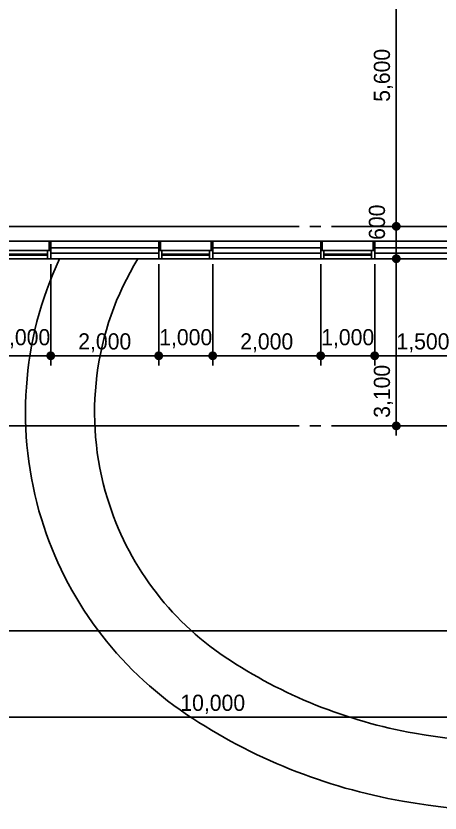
# Model space of a CAD drawing. Extents: x 14159573 to 14237735, y -1804798 to -1750552.
# Drawn here: x 14198929 to 14206783, y -1802428 to -1787648 of the extents above; entities that cross this region are included whole.
import ezdxf

# ---------------------------------------------------------------- set-up
doc = ezdxf.new("R2010")
doc.units = 0
doc.header["$LTSCALE"] = 100
doc.header["$MEASUREMENT"] = 0
doc.header["$PDSIZE"] = -10
doc.linetypes.add('CEN', pattern=[66, 60, -2, 2, -2])
doc.layers.get('0').update_dxf_attribs({"linetype": 'CONTINUOUS'})
doc.layers.get('Defpoints').update_dxf_attribs({"linetype": 'CONTINUOUS'})
for name, color, linetype in [('0-내벽고정식', 7, 'CONTINUOUS'), ('CEN', 1, 'CEN'), ('DIM', 7, 'CONTINUOUS'), ('WALL-1', 7, 'CONTINUOUS'), ('WID', 4, 'CONTINUOUS'), ('WINE', 8, 'CONTINUOUS')]:
    doc.layers.add(name, color=color, linetype=linetype)
doc.styles.add('굴림', font='H2HDRM.TTF')
doc.dimstyles.new('DIM100', dxfattribs={"dimtxt": 300, "dimasz": 120, "dimexe": 1, "dimexo": 100, "dimgap": 60, "dimtad": 1, "dimdec": 4, "dimzin": 0, "dimdsep": 46, "dimlunit": 6, "dimtxsty": '굴림', "dimblk": 'DOTT', "dimcen": 0.09, "dimadec": 0, "dimazin": 0, "dimtfac": 1, "dimtdec": 4, "dimtofl": 0, "dimtmove": 2, "dimatfit": 2, "dimldrblk": 'DOTT', "dimfxl": 1, "dimtolj": 1, "dimtzin": 0, "dimarcsym": 0})
doc.dimstyles.new('DIM50', dxfattribs={"dimscale": 50, "dimtxt": 3, "dimasz": 1.2, "dimexe": 1, "dimexo": 1, "dimgap": 0.6, "dimtad": 1, "dimdec": 4, "dimzin": 0, "dimdsep": 46, "dimlunit": 6, "dimtxsty": '굴림', "dimblk": 'DOTT', "dimcen": 0.09, "dimadec": 0, "dimazin": 0, "dimtfac": 1, "dimtdec": 4, "dimtofl": 0, "dimtmove": 2, "dimatfit": 2, "dimldrblk": 'DOTT', "dimfxl": 1, "dimtolj": 1, "dimtzin": 0, "dimarcsym": 0})

# ---------------------------------------------------------------- blocks, each defined once
blk = doc.blocks.new('DOTT')
for p, q in [((0, 1.5), (0, -1.5)), ((-1.5, 0), (1.5, 0))]:
    blk.add_line(p, q)
at = {"color": 6, "const_width": 0.68}
blk.add_lwpolyline([(-0.34, 0, 1), (0.34, 0, 1)], format="xyb", close=True, dxfattribs=at)
blk = doc.blocks.new('*D46')
at = {"layer": 'Defpoints', "color": 0, "lineweight": -3}
for p in [(14197573, -1799049), (14207573, -1799049), (14207573, -1800649)]:
    blk.add_point(p, dxfattribs=at)
at = {"layer": 'DIM', "color": 7, "lineweight": -2}
for p, q in [((14197573, -1799349), (14197573, -1800749)), ((14207573, -1799349), (14207573, -1800749)), ((14197693, -1800649), (14207453, -1800649))]:
    blk.add_line(p, q, dxfattribs=at)
at = {"layer": 'DIM', "color": 7, "lineweight": -2, "xscale": 120, "yscale": 120, "zscale": 120, "rotation": 180}
blk.add_blockref('DOTT', (14197573, -1800649), dxfattribs=at)
at = {"layer": 'DIM', "color": 7, "lineweight": -2, "xscale": 120, "yscale": 120, "zscale": 120}
blk.add_blockref('DOTT', (14207573, -1800649), dxfattribs=at)
at = {"layer": 'DIM', "color": 3, "insert": (14202573, -1800411), "char_height": 300, "attachment_point": 5, "style": '굴림'}
blk.add_mtext('\\A1;10,000', dxfattribs=at)
blk = doc.blocks.new('*D58')
at = {"layer": 'Defpoints', "color": 0, "lineweight": -3}
for p in [(14205973, -1785949), (14206773, -1785949), (14206773, -1791549)]:
    blk.add_point(p, dxfattribs=at)
at = {"layer": 'DIM', "color": 7, "lineweight": -2}
for p, q in [((14206473, -1785949), (14205873, -1785949)), ((14205973, -1791429), (14205973, -1786069)), ((14206473, -1791549), (14205873, -1791549))]:
    blk.add_line(p, q, dxfattribs=at)
at = {"layer": 'DIM', "color": 7, "lineweight": -2, "xscale": 120, "yscale": 120, "zscale": 120}
for p, rotation in [((14205973, -1785949), 90), ((14205973, -1791549), 270)]:
    blk.add_blockref('DOTT', p, dxfattribs=dict(at, rotation=rotation))
at = {"layer": 'DIM', "color": 3, "insert": (14205734, -1788749), "char_height": 300, "attachment_point": 5, "rotation": 90, "style": '굴림'}
blk.add_mtext('\\A1;5,600', dxfattribs=at)
blk = doc.blocks.new('*D61')
at = {"layer": 'Defpoints', "color": 0, "lineweight": -3}
for p in [(14206773, -1792149), (14205973, -1795249), (14206773, -1795249)]:
    blk.add_point(p, dxfattribs=at)
at = {"layer": 'DIM', "color": 7, "lineweight": -2}
for p, q in [((14206473, -1792149), (14205873, -1792149)), ((14205973, -1792269), (14205973, -1795129)), ((14206473, -1795249), (14205873, -1795249))]:
    blk.add_line(p, q, dxfattribs=at)
at = {"layer": 'DIM', "color": 7, "lineweight": -2, "xscale": 120, "yscale": 120, "zscale": 120}
for p, rotation in [((14205973, -1792149), 90), ((14205973, -1795249), 270)]:
    blk.add_blockref('DOTT', p, dxfattribs=dict(at, rotation=rotation))
at = {"layer": 'DIM', "color": 3, "insert": (14205734, -1794608), "char_height": 300, "attachment_point": 5, "rotation": 90, "style": '굴림'}
blk.add_mtext('\\A1;3,100', dxfattribs=at)
blk = doc.blocks.new('*D62')
at = {"layer": 'Defpoints', "color": 0, "lineweight": -3}
for p in [(14206773, -1791549), (14205973, -1792149), (14206773, -1792149)]:
    blk.add_point(p, dxfattribs=at)
at = {"layer": 'DIM', "color": 7, "lineweight": -2}
for p, q in [((14206473, -1791549), (14205873, -1791549)), ((14205973, -1791669), (14205973, -1792029)), ((14206473, -1792149), (14205873, -1792149))]:
    blk.add_line(p, q, dxfattribs=at)
at = {"layer": 'DIM', "color": 7, "lineweight": -2, "xscale": 120, "yscale": 120, "zscale": 120}
for p, rotation in [((14205973, -1791549), 90), ((14205973, -1792149), 270)]:
    blk.add_blockref('DOTT', p, dxfattribs=dict(at, rotation=rotation))
at = {"layer": 'DIM', "color": 3, "insert": (14205616, -1791473), "char_height": 300, "attachment_point": 5, "rotation": 90, "style": '굴림'}
blk.add_mtext('\\A1;600', dxfattribs=at)
blk = doc.blocks.new('aw-1000-325')
at = {"layer": 'WID', "color": 8}
for p, q in [((970, 325), (0, 325)), ((0, 150), (1000, 150)), ((0, 0), (1000, 0))]:
    blk.add_line(p, q, dxfattribs=at)
at = {"layer": 'WID'}
for points in [[(0, 325), (30, 325), (30, 150), (0, 150)], [(970, 325), (1000, 325), (1000, 150), (970, 150)], [(60, 150), (0, 150), (0, 0), (60, 0)], [(940, 150), (1000, 150), (1000, 0), (940, 0)], [(60, 63), (940, 63), (940, 87), (60, 87)]]:
    blk.add_lwpolyline(points, close=True, dxfattribs=at)
blk = doc.blocks.new('*D96')
at = {"layer": 'Defpoints', "color": 0, "lineweight": -3, "ltscale": 3}
for p in [(14202573, -1792149), (14204573, -1792149), (14204573, -1793949)]:
    blk.add_point(p, dxfattribs=at)
at = {"layer": 'DIM', "color": 7, "lineweight": -2, "ltscale": 3}
for p, q in [((14202573, -1792249), (14202573, -1793950)), ((14204573, -1792249), (14204573, -1793950)), ((14202693, -1793949), (14204453, -1793949))]:
    blk.add_line(p, q, dxfattribs=at)
at = {"layer": 'DIM', "color": 7, "lineweight": -2, "ltscale": 3, "xscale": 120, "yscale": 120, "zscale": 120, "rotation": 180}
blk.add_blockref('DOTT', (14202573, -1793949), dxfattribs=at)
at = {"layer": 'DIM', "color": 7, "lineweight": -2, "ltscale": 3, "xscale": 120, "yscale": 120, "zscale": 120}
blk.add_blockref('DOTT', (14204573, -1793949), dxfattribs=at)
at = {"layer": 'DIM', "color": 3, "ltscale": 3, "insert": (14203573, -1793710), "char_height": 300, "attachment_point": 5, "style": '굴림'}
blk.add_mtext('\\A1;2,000', dxfattribs=at)
blk = doc.blocks.new('*D97')
at = {"layer": 'Defpoints', "color": 0, "lineweight": -3, "ltscale": 3}
for p in [(14204573, -1792149), (14205573, -1792149), (14204573, -1793949)]:
    blk.add_point(p, dxfattribs=at)
at = {"layer": 'DIM', "color": 7, "lineweight": -2, "ltscale": 3}
for p, q in [((14204573, -1792249), (14204573, -1793950)), ((14205573, -1792249), (14205573, -1793950)), ((14205453, -1793949), (14204693, -1793949))]:
    blk.add_line(p, q, dxfattribs=at)
at = {"layer": 'DIM', "color": 7, "lineweight": -2, "ltscale": 3, "xscale": 120, "yscale": 120, "zscale": 120, "rotation": 180}
blk.add_blockref('DOTT', (14204573, -1793949), dxfattribs=at)
at = {"layer": 'DIM', "color": 7, "lineweight": -2, "ltscale": 3, "xscale": 120, "yscale": 120, "zscale": 120}
blk.add_blockref('DOTT', (14205573, -1793949), dxfattribs=at)
at = {"layer": 'DIM', "color": 3, "ltscale": 3, "insert": (14205073, -1793632), "char_height": 300, "attachment_point": 5, "style": '굴림'}
blk.add_mtext('\\A1;1,000', dxfattribs=at)
blk = doc.blocks.new('*D99')
at = {"layer": 'Defpoints', "color": 0, "lineweight": -3, "ltscale": 3}
for p in [(14199573, -1792149), (14201573, -1792149), (14201573, -1793949)]:
    blk.add_point(p, dxfattribs=at)
at = {"layer": 'DIM', "color": 7, "lineweight": -2, "ltscale": 3}
for p, q in [((14199573, -1792249), (14199573, -1793950)), ((14201573, -1792249), (14201573, -1793950)), ((14199693, -1793949), (14201453, -1793949))]:
    blk.add_line(p, q, dxfattribs=at)
at = {"layer": 'DIM', "color": 7, "lineweight": -2, "ltscale": 3, "xscale": 120, "yscale": 120, "zscale": 120, "rotation": 180}
blk.add_blockref('DOTT', (14199573, -1793949), dxfattribs=at)
at = {"layer": 'DIM', "color": 7, "lineweight": -2, "ltscale": 3, "xscale": 120, "yscale": 120, "zscale": 120}
blk.add_blockref('DOTT', (14201573, -1793949), dxfattribs=at)
at = {"layer": 'DIM', "color": 3, "ltscale": 3, "insert": (14200573, -1793710), "char_height": 300, "attachment_point": 5, "style": '굴림'}
blk.add_mtext('\\A1;2,000', dxfattribs=at)
blk = doc.blocks.new('*D100')
at = {"layer": 'Defpoints', "color": 0, "lineweight": -3, "ltscale": 3}
for p in [(14201573, -1792149), (14202573, -1792149), (14201573, -1793949)]:
    blk.add_point(p, dxfattribs=at)
at = {"layer": 'DIM', "color": 7, "lineweight": -2, "ltscale": 3}
for p, q in [((14201573, -1792249), (14201573, -1793950)), ((14202573, -1792249), (14202573, -1793950)), ((14202453, -1793949), (14201693, -1793949))]:
    blk.add_line(p, q, dxfattribs=at)
at = {"layer": 'DIM', "color": 7, "lineweight": -2, "ltscale": 3, "xscale": 120, "yscale": 120, "zscale": 120, "rotation": 180}
blk.add_blockref('DOTT', (14201573, -1793949), dxfattribs=at)
at = {"layer": 'DIM', "color": 7, "lineweight": -2, "ltscale": 3, "xscale": 120, "yscale": 120, "zscale": 120}
blk.add_blockref('DOTT', (14202573, -1793949), dxfattribs=at)
at = {"layer": 'DIM', "color": 3, "ltscale": 3, "insert": (14202073, -1793632), "char_height": 300, "attachment_point": 5, "style": '굴림'}
blk.add_mtext('\\A1;1,000', dxfattribs=at)
blk = doc.blocks.new('*D101')
at = {"layer": 'Defpoints', "color": 0, "lineweight": -3, "ltscale": 3}
for p in [(14205573, -1792149), (14207073, -1793211), (14205573, -1793949)]:
    blk.add_point(p, dxfattribs=at)
at = {"layer": 'DIM', "color": 7, "lineweight": -2, "ltscale": 3}
for p, q in [((14205573, -1792249), (14205573, -1793950)), ((14207073, -1793311), (14207073, -1793950)), ((14206953, -1793949), (14205693, -1793949))]:
    blk.add_line(p, q, dxfattribs=at)
at = {"layer": 'DIM', "color": 7, "lineweight": -2, "ltscale": 3, "xscale": 120, "yscale": 120, "zscale": 120, "rotation": 180}
blk.add_blockref('DOTT', (14205573, -1793949), dxfattribs=at)
at = {"layer": 'DIM', "color": 7, "lineweight": -2, "ltscale": 3, "xscale": 120, "yscale": 120, "zscale": 120}
blk.add_blockref('DOTT', (14207073, -1793949), dxfattribs=at)
at = {"layer": 'DIM', "color": 3, "ltscale": 3, "insert": (14206467, -1793710), "char_height": 300, "attachment_point": 5, "style": '굴림'}
blk.add_mtext('\\A1;1,500', dxfattribs=at)
blk = doc.blocks.new('*D102')
at = {"layer": 'Defpoints', "color": 0, "lineweight": -3, "ltscale": 3}
for p in [(14198573, -1792149), (14199573, -1792149), (14198573, -1793949)]:
    blk.add_point(p, dxfattribs=at)
at = {"layer": 'DIM', "color": 7, "lineweight": -2, "ltscale": 3}
for p, q in [((14198573, -1792249), (14198573, -1793950)), ((14199573, -1792249), (14199573, -1793950)), ((14199453, -1793949), (14198693, -1793949))]:
    blk.add_line(p, q, dxfattribs=at)
at = {"layer": 'DIM', "color": 7, "lineweight": -2, "ltscale": 3, "xscale": 120, "yscale": 120, "zscale": 120, "rotation": 180}
blk.add_blockref('DOTT', (14198573, -1793949), dxfattribs=at)
at = {"layer": 'DIM', "color": 7, "lineweight": -2, "ltscale": 3, "xscale": 120, "yscale": 120, "zscale": 120}
blk.add_blockref('DOTT', (14199573, -1793949), dxfattribs=at)
at = {"layer": 'DIM', "color": 3, "ltscale": 3, "insert": (14199073, -1793632), "char_height": 300, "attachment_point": 5, "style": '굴림'}
blk.add_mtext('\\A1;1,000', dxfattribs=at)

msp = doc.modelspace()

# ---------------------------------------------------------------- linework, layer by layer
at = {"layer": '0-내벽고정식'}
for p, q in [((14199573.21251, -1791824.19177), (14201573.21251, -1791824.19177)), ((14202573.21251, -1791824.19177), (14204573.21251, -1791824.19177)), ((14205573.21251, -1791824.19177), (14207173.21251, -1791824.19177))]:
    msp.add_line(p, q, dxfattribs=at)
at = {"layer": 'CEN', "linetype": 'CEN'}
for p, q in [((14165173.21251, -1791549.19177), (14229173.21251, -1791549.19177)), ((14165173.21251, -1795249.19177), (14229173.21251, -1795249.19177))]:
    msp.add_line(p, q, dxfattribs=at)
at = {"layer": 'Defpoints', "color": 76}
msp.add_lwpolyline([(14165173.21251, -1799049.19177), (14229173.21251, -1799049.19177), (14229173.21251, -1759149.19177), (14165173.21251, -1759149.19177)], close=True, dxfattribs=at)
at = {"layer": 'WALL-1', "color": 4}
for p, q in [((14199573.21251, -1791949.19177), (14201573.21251, -1791949.19177)), ((14199573.21251, -1792049.19177), (14201573.21251, -1792049.19177)), ((14202573.21251, -1791949.19177), (14204573.21251, -1791949.19177)), ((14202573.21251, -1792049.19177), (14204573.21251, -1792049.19177)), ((14205573.21251, -1791949.19177), (14207173.21251, -1791949.19177)), ((14205573.21251, -1792049.19177), (14207173.21251, -1792049.19177)), ((14199573.21251, -1792149.19177), (14201573.21251, -1792149.19177)), ((14202573.21251, -1792149.19177), (14204573.21251, -1792149.19177)), ((14205573.21251, -1792149.19177), (14207173.21251, -1792149.19177))]:
    msp.add_line(p, q, dxfattribs=at)
at = {"layer": 'WINE', "lineweight": -3, "ltscale": 200}
for points in [[(14199736.81549, -1792149.19177, 0.1853585782), (14199399.45296, -1796971.08358, 0.1724287931), (14202090.30263, -1800598.74722, 0.1046048883), (14206086.36165, -1802207.06752, 0.0658615578), (14209908.99164, -1802370.21975, 0.0520036935), (14214110.9989, -1801549.91706)], [(14201187.26639, -1792149.19177, 0.2145982831), (14200623.52305, -1796596.84779, 0.1724287931), (14202803.60496, -1799535.9209, 0.1046048883), (14206308.19637, -1800946.43698, 0.0658615578), (14209795.37699, -1801095.27202, 0.0520036935), (14213736.76312, -1800325.84697)]]:
    msp.add_lwpolyline(points, format="xyb", dxfattribs=at)

# ---------------------------------------------------------------- block references
at = {"layer": 'WID'}
for p in [(14198573.21251, -1792149.19177), (14201573.21251, -1792149.19177), (14204573.21251, -1792149.19177)]:
    msp.add_blockref('aw-1000-325', p, dxfattribs=at)

# ---------------------------------------------------------------- dimensions: what is measured, and where the dimension line sits
at = {"layer": 'DIM'}
dim = msp.add_linear_dim(base=(14205973.21251, -1785949.19177), p1=(14206773.21251, -1791549.19177), p2=(14206773.21251, -1785949.19177), angle=90, dimstyle='DIM50', override={"dimscale": 100, "dimexo": 3}, dxfattribs=at)
dim.commit()
dim.dimension.update_dxf_attribs({"geometry": '*D58', "text_midpoint": (14205734.17428, -1788749.19177)})
for base, p1, p2, picture, middle in [((14205973.21251, -1792149.19177), (14206773.21251, -1791549.19177), (14206773.21251, -1792149.19177), '*D62', (14205615.82656, -1791472.92979)), ((14205973.21251, -1795249.19177), (14206773.21251, -1792149.19177), (14206773.21251, -1795249.19177), '*D61', (14205734.17428, -1794607.95868))]:
    dim = msp.add_linear_dim(base=base, p1=p1, p2=p2, angle=90, dimstyle='DIM50', override={"dimscale": 100, "dimexo": 3}, dxfattribs=at)
    dim.commit()
    dim.dimension.update_dxf_attribs({"geometry": picture, "text_midpoint": middle, "dimtype": 128})
at = {"layer": 'DIM', "ltscale": 3}
for base, p1, p2, picture, middle in [((14198573.21251, -1793949.19177), (14199573.21251, -1792149.19177), (14198573.21251, -1792149.19177), '*D102', (14199073.21251, -1793632.23789)), ((14201573.21251, -1793949.19177), (14202573.21251, -1792149.19177), (14201573.21251, -1792149.19177), '*D100', (14202073.21251, -1793632.23789)), ((14204573.21251, -1793949.19177), (14205573.21251, -1792149.19177), (14204573.21251, -1792149.19177), '*D97', (14205073.21251, -1793632.23789)), ((14205573.21251, -1793949.19177), (14207073.21251, -1793210.78877), (14205573.21251, -1792149.19177), '*D101', (14206467.21251, -1793710.15355))]:
    dim = msp.add_linear_dim(base=base, p1=p1, p2=p2, angle=180, dimstyle='DIM100', dxfattribs=at)
    dim.commit()
    dim.dimension.update_dxf_attribs({"geometry": picture, "text_midpoint": middle, "dimtype": 128})
for base, p1, p2, picture, middle in [((14201573.21251, -1793949.19177), (14199573.21251, -1792149.19177), (14201573.21251, -1792149.19177), '*D99', (14200573.21251, -1793710.15355)), ((14204573.21251, -1793949.19177), (14202573.21251, -1792149.19177), (14204573.21251, -1792149.19177), '*D96', (14203573.21251, -1793710.15355))]:
    dim = msp.add_linear_dim(base=base, p1=p1, p2=p2, dimstyle='DIM100', dxfattribs=at)
    dim.commit()
    dim.dimension.update_dxf_attribs({"geometry": picture, "text_midpoint": middle})
at = {"layer": 'DIM'}
dim = msp.add_linear_dim(base=(14207573.2125571594, -1800649.19177466), p1=(14197573.2125071008, -1799049.1917746591), p2=(14207573.2125571594, -1799049.19177466), dimstyle='DIM50', override={"dimscale": 100, "dimexo": 3}, dxfattribs=at)
dim.commit()
dim.dimension.update_dxf_attribs({"geometry": '*D46', "text_midpoint": (14202573.2125321291, -1800410.5234639321)})

doc.saveas('drawing.dxf')
